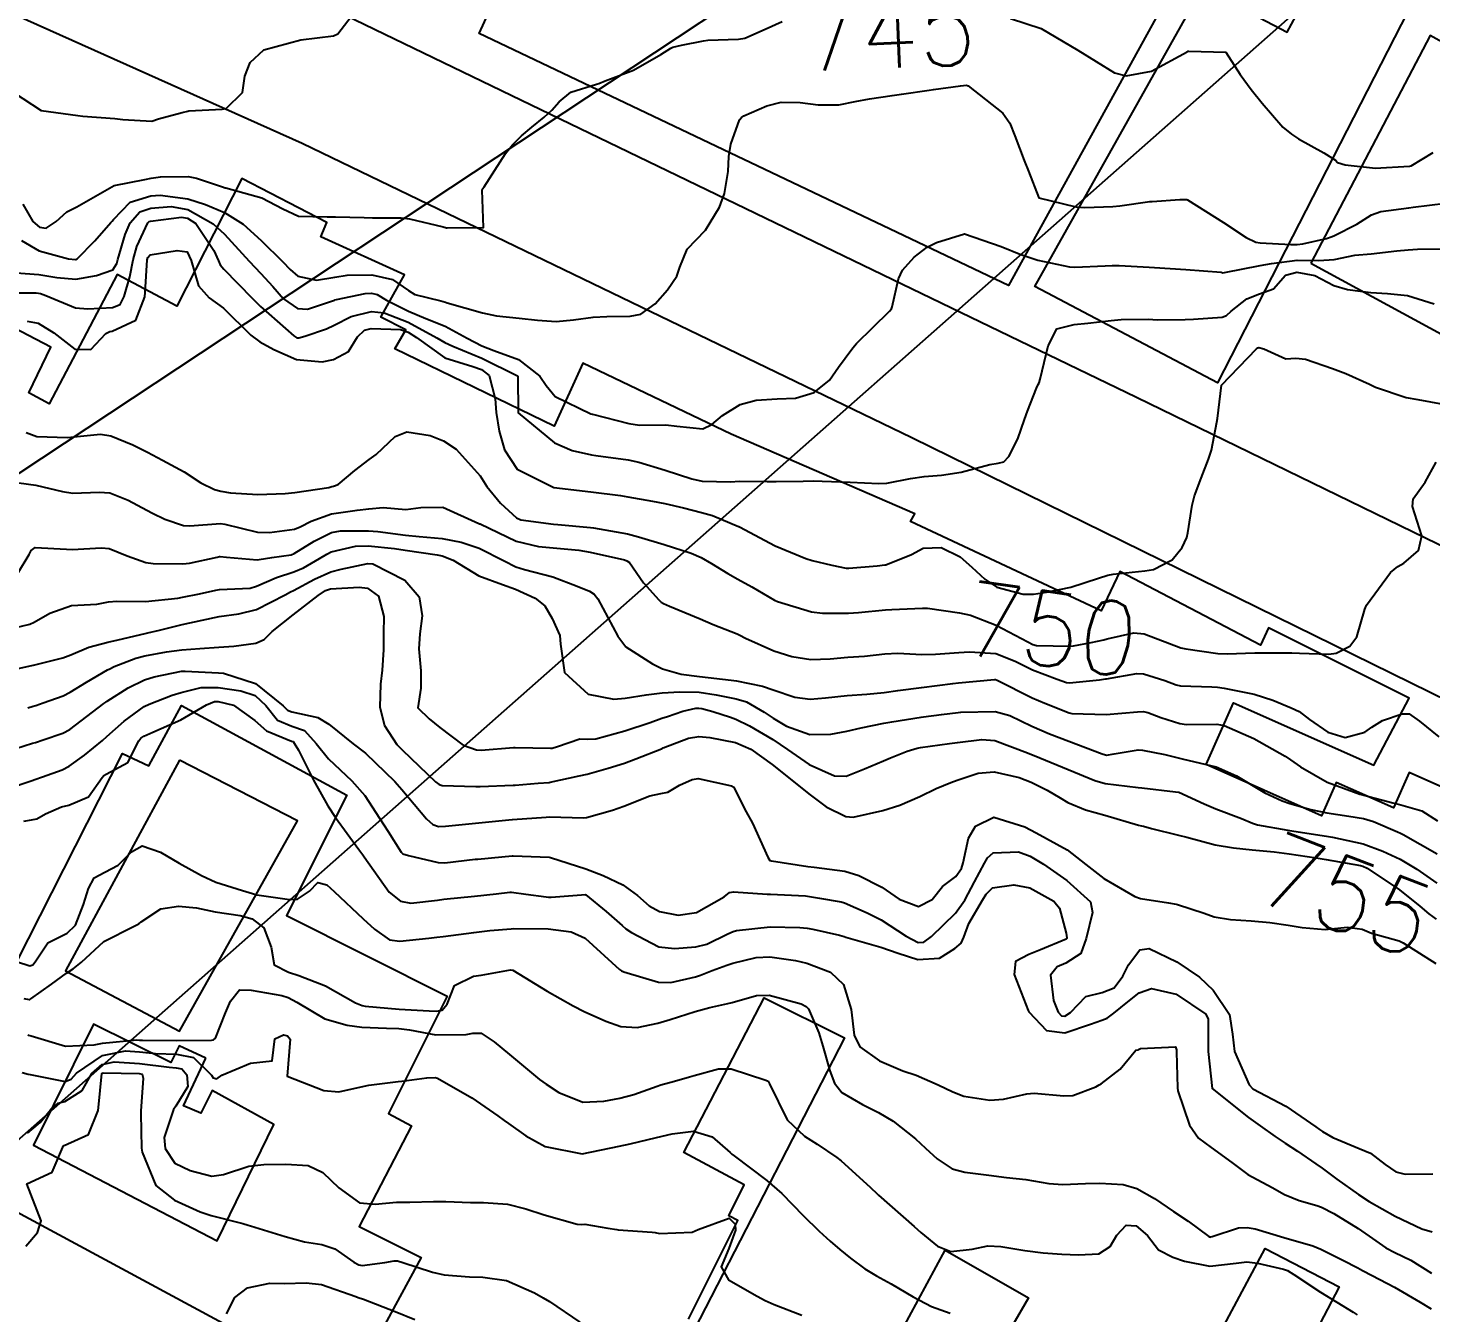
# Model space of a CAD drawing. Header units: metres. Extents: x 318500 to 325275, y 7408834 to 7428799.
# Drawn here: x 322921.5 to 322997.3, y 7421235.1 to 7421304.6 of the extents above; entities that cross this region are included whole.
import ezdxf
from ezdxf.enums import TextEntityAlignment as Align

# ---------------------------------------------------------------- set-up
doc = ezdxf.new("R2010")
doc.units = ezdxf.units.M
doc.header["$MEASUREMENT"] = 0
doc.linetypes.add('CONTINUO', pattern=[0])
for name, color, linetype in [('Cotas', 45, 'Continuous'), ('Curvas de Nivel 1m', 11, 'Continuous'), ('Curvas de Nivel 5m', 15, 'Continuous'), ('Edificações', 30, 'Continuous'), ('Linha Férrea', 20, 'Continuous'), ('TEXTO', 45, 'Continuous'), ('Vias Primárias', 230, 'Continuous')]:
    doc.layers.add(name, color=color, linetype=linetype)
doc.styles.add('Style-STANDARD', font='STANDARD.shx')

msp = doc.modelspace()

# ---------------------------------------------------------------- linework, layer by layer
at = {"layer": 'Curvas de Nivel 1m', "flags": 128}
for points, elevation in [([(322920.189, 7421301.411), (322922.17, 7421300.12), (322924.166, 7421299.85), (322924.435, 7421299.817), (322926.164, 7421299.686), (322926.597, 7421299.622), (322928.163, 7421299.546), (322928.528, 7421299.672), (322929.804, 7421300.015), (322930.101, 7421300.081), (322930.171, 7421300.093), (322931.972, 7421300.184), (322932.174, 7421300.225), (322933.062, 7421301.096), (322933.191, 7421301.97), (322933.472, 7421302.702), (322934.214, 7421303.389), (322936.22, 7421303.93), (322937.986, 7421304.142), (322938.225, 7421304.262), (322938.932, 7421305.201)], 744), ([(322921.123, 7421293.081), (322922.066, 7421292.536), (322923.648, 7421292.096), (322924.028, 7421292.058), (322924.06, 7421292.06), (322924.122, 7421292.089), (322925.08, 7421293.07), (322925.947, 7421294.062), (322926.022, 7421294.13), (322926.092, 7421294.221), (322926.989, 7421295.169), (322928.112, 7421295.51), (322928.611, 7421295.534), (322930.11, 7421295.341), (322931.07, 7421295.031), (322932.099, 7421294.597), (322933.1, 7421293.97), (322934.077, 7421293.091), (322935.252, 7421291.942), (322935.641, 7421291.522), (322936.052, 7421291.153), (322937.073, 7421290.938), (322938.052, 7421291.113), (322938.726, 7421291.22), (322940.054, 7421291.238), (322941.171, 7421290.983), (322942.045, 7421290.382), (322942.373, 7421290.175), (322943.784, 7421289.824), (322944.039, 7421289.752), (322944.131, 7421289.727), (322946.031, 7421289.178), (322946.803, 7421289.014), (322948.027, 7421288.897), (322949.005, 7421288.776), (322950.025, 7421288.71), (322950.953, 7421288.804), (322952.028, 7421288.945), (322952.754, 7421288.985), (322954.03, 7421289.001), (322954.601, 7421289.112), (322955.367, 7421289.67), (322956.048, 7421290.431), (322956.55, 7421291.16), (322956.706, 7421291.654), (322957.095, 7421292.629), (322958.09, 7421293.64), (322958.846, 7421294.892), (322959.13, 7421295.625), (322959.327, 7421296.817), (322959.353, 7421297.622), (322959.466, 7421298.304), (322959.933, 7421299.614), (322960.041, 7421299.743), (322960.173, 7421299.824), (322961.405, 7421300.368), (322962.185, 7421300.563), (322963.208, 7421300.547), (322964.183, 7421300.418), (322965.296, 7421300.43), (322966.186, 7421300.595), (322966.966, 7421300.74), (322968.191, 7421300.928), (322968.693, 7421301.003), (322970.196, 7421301.212), (322970.425, 7421301.248), (322971.879, 7421301.455), (322972.2, 7421301.478), (322972.304, 7421301.449), (322974.178, 7421299.975), (322974.555, 7421299.424), (322974.826, 7421298.754), (322975.32, 7421297.412), (322975.552, 7421296.827), (322976.12, 7421295.4), (322978.113, 7421294.906), (322978.611, 7421294.866), (322980.114, 7421294.933), (322980.496, 7421294.962), (322982.118, 7421295.189), (322982.235, 7421295.202), (322983.734, 7421295.296), (322984.12, 7421295.303), (322984.155, 7421295.29), (322986.102, 7421294.054), (322987.33, 7421293.251), (322987.845, 7421293.001), (322988.087, 7421292.959), (322989.74, 7421292.869), (322990.087, 7421292.873), (322990.392, 7421292.901), (322991.66, 7421293.194), (322991.974, 7421293.309), (322992.093, 7421293.36), (322993.304, 7421293.97), (322994.11, 7421294.472), (322994.605, 7421294.661), (322996.116, 7421294.861), (322996.354, 7421294.89), (322998.12, 7421295.11)], 746), ([(322920.834, 7421291.35), (322922.051, 7421291.246), (322923.03, 7421291.085), (322924.049, 7421291.002), (322925.169, 7421291.191), (322926.055, 7421291.512), (322926.265, 7421291.851), (322926.323, 7421292.057), (322926.717, 7421293.417), (322926.993, 7421294.051), (322927.508, 7421294.637), (322928.102, 7421294.831), (322929.202, 7421294.925), (322930.101, 7421294.773), (322931.481, 7421293.989), (322932.082, 7421293.437), (322933.424, 7421291.966), (322934.054, 7421291.314), (322934.697, 7421290.601), (322935.287, 7421289.941), (322936.032, 7421289.407), (322936.57, 7421289.384), (322938.04, 7421289.872), (322938.059, 7421289.88), (322938.142, 7421289.899), (322939.702, 7421290.224), (322940.044, 7421290.248), (322940.338, 7421290.171), (322940.855, 7421289.868), (322942.031, 7421289.278), (322942.981, 7421288.881), (322944.02, 7421288.462), (322945.211, 7421287.808), (322946.004, 7421287.393), (322946.644, 7421287.146), (322947.993, 7421286.655), (322949.141, 7421285.753), (322949.477, 7421285.25), (322949.969, 7421284.663), (322951.897, 7421283.721), (322951.96, 7421283.697), (322951.985, 7421283.694), (322953.953, 7421283.195), (322954.522, 7421283.11), (322955.952, 7421283.121), (322956.549, 7421283.056), (322957.949, 7421282.915), (322958.441, 7421283.144), (322959.011, 7421283.624), (322959.966, 7421284.229), (322960.837, 7421284.466), (322961.969, 7421284.522), (322962.968, 7421284.572), (322963.973, 7421284.882), (322964.798, 7421285.548), (322965.28, 7421286.251), (322966.005, 7421287.22), (322966.143, 7421287.393), (322966.26, 7421287.526), (322967.146, 7421288.391), (322968.037, 7421289.272), (322968.144, 7421289.394), (322968.19, 7421289.499), (322968.538, 7421291.013), (322968.749, 7421291.493), (322969.369, 7421292.189), (322970.079, 7421292.727), (322970.579, 7421292.976), (322972.09, 7421293.45), (322974.08, 7421292.757), (322975.149, 7421292.334), (322976.069, 7421292.025), (322977.769, 7421291.67), (322978.064, 7421291.65), (322979.699, 7421291.728), (322980.074, 7421291.74), (322980.459, 7421291.73), (322982.073, 7421291.639), (322982.378, 7421291.621), (322984.072, 7421291.516), (322985.97, 7421291.372), (322986.071, 7421291.348), (322986.155, 7421291.353), (322988.075, 7421291.73), (322988.7, 7421291.854), (322990.078, 7421292.031), (322991.263, 7421292.013), (322992.079, 7421292.066), (322993.204, 7421292.296), (322994.082, 7421292.374), (322995.472, 7421292.528), (322996.085, 7421292.584), (322996.597, 7421292.613), (322998.085, 7421292.638)], 747), ([(322920.041, 7421290.258), (322921.905, 7421290.257), (322922.041, 7421290.251), (322922.151, 7421290.228), (322922.434, 7421290.114), (322924.03, 7421289.449), (322924.71, 7421289.399), (322926.031, 7421289.473), (322926.452, 7421289.638), (322926.674, 7421290.054), (322926.978, 7421291.123), (322927.148, 7421292.049), (322927.348, 7421292.771), (322927.954, 7421294.041), (322928.018, 7421294.114), (322928.091, 7421294.139), (322929.766, 7421294.344), (322930.094, 7421294.292), (322930.532, 7421294.003), (322931.512, 7421292.544), (322931.758, 7421291.985), (322931.852, 7421291.777), (322932.056, 7421291.547), (322933.584, 7421289.965), (322934.033, 7421289.519), (322935.841, 7421287.933), (322936.008, 7421287.83), (322936.117, 7421287.82), (322936.429, 7421287.924), (322937.613, 7421288.309), (322938.019, 7421288.508), (322938.938, 7421288.979), (322940.031, 7421289.258), (322940.718, 7421289.182), (322942.022, 7421288.682), (322943.565, 7421287.827), (322944.006, 7421287.568), (322944.434, 7421287.385), (322945.994, 7421286.734), (322947.937, 7421285.771), (322947.953, 7421285.744), (322947.96, 7421283.77), (322949.936, 7421282.16), (322950.88, 7421281.731), (322951.927, 7421281.509), (322952.173, 7421281.469), (322953.923, 7421281.234), (322954.491, 7421281.112), (322955.915, 7421280.682), (322957.353, 7421280.201), (322957.907, 7421280.081), (322959.471, 7421280.053), (322959.907, 7421280.08), (322961.424, 7421280.07), (322961.907, 7421280.059), (322963.384, 7421280.089), (322963.908, 7421280.1), (322965.394, 7421280.051), (322965.908, 7421280.031), (322967.463, 7421279.95), (322967.907, 7421279.977), (322969.179, 7421280.225), (322969.919, 7421280.336), (322970.862, 7421280.408), (322971.921, 7421280.566), (322973.475, 7421280.976), (322973.926, 7421281.053), (322974.22, 7421281.125), (322974.5, 7421281.414), (322974.986, 7421282.368), (322975.336, 7421283.406), (322975.503, 7421283.866), (322975.985, 7421285.099), (322976.083, 7421285.304), (322976.126, 7421285.398), (322976.18, 7421285.586), (322976.626, 7421287.391), (322977.086, 7421288.322), (322978.028, 7421288.549), (322978.763, 7421288.625), (322980.031, 7421288.759), (322980.564, 7421288.81), (322982.033, 7421288.834), (322982.537, 7421288.808), (322984.033, 7421288.812), (322984.483, 7421288.835), (322986.035, 7421288.952), (322986.267, 7421289.037), (322986.519, 7421289.263), (322987.359, 7421289.942), (322988.054, 7421290.199), (322988.806, 7421290.482), (322989.448, 7421291.219), (322990.072, 7421291.386), (322991.047, 7421291.2), (322992.062, 7421290.664), (322992.804, 7421290.433), (322994.057, 7421290.275), (322994.971, 7421290.232), (322996.055, 7421290.124), (322997.497, 7421289.667)], 748), ([(322921.414, 7421288.731), (322922.017, 7421288.616), (322922.863, 7421288.107), (322923.997, 7421287.217), (322924.872, 7421287.202), (322925.683, 7421288.065), (322925.898, 7421288.176), (322926.012, 7421288.196), (322927.29, 7421288.779), (322927.781, 7421290.043), (322927.8, 7421290.285), (322927.908, 7421292.042), (322927.937, 7421292.166), (322928.064, 7421292.312), (322929.535, 7421292.551), (322930.067, 7421292.473), (322930.286, 7421292.007), (322930.692, 7421290.646), (322931.27, 7421289.992), (322932.032, 7421289.439), (322933.521, 7421287.965), (322934.005, 7421287.615), (322934.755, 7421287.192), (322935.991, 7421286.658), (322937.362, 7421286.537), (322937.991, 7421286.664), (322938.795, 7421287.095), (322939.275, 7421287.887), (322939.657, 7421288.241), (322940.017, 7421288.33), (322941.602, 7421288.271), (322942.014, 7421288.139), (322942.475, 7421287.843), (322943.994, 7421286.752), (322945.515, 7421286.277), (322945.985, 7421286.119), (322946.397, 7421285.794), (322946.718, 7421284.539), (322946.783, 7421283.788), (322946.941, 7421282.789), (322947.224, 7421281.781), (322947.914, 7421280.728), (322949.9, 7421279.74), (322951.898, 7421279.499), (322953.502, 7421279.302), (322953.896, 7421279.241), (322955.227, 7421279.004), (322955.892, 7421278.881), (322956.908, 7421278.631), (322957.887, 7421278.38), (322958.473, 7421278.218), (322959.88, 7421277.636), (322959.898, 7421277.628), (322959.933, 7421277.609), (322961.865, 7421276.583), (322963.513, 7421275.906), (322963.854, 7421275.799), (322964.919, 7421275.544), (322965.693, 7421275.377), (322965.848, 7421275.37), (322967.384, 7421275.507), (322967.799, 7421275.553), (322967.851, 7421275.56), (322969.224, 7421276.122), (322969.865, 7421276.459), (322970.828, 7421276.503), (322971.858, 7421275.989), (322972.494, 7421275.44), (322973.19, 7421274.777), (322973.839, 7421274.353), (322975.271, 7421273.97), (322975.836, 7421273.977), (322976.523, 7421274.075), (322977.84, 7421274.357), (322979.34, 7421274.842), (322979.847, 7421274.997), (322980.134, 7421275.05), (322981.849, 7421275.234), (322982.315, 7421275.313), (322983.329, 7421275.827), (322983.868, 7421276.492), (322984.118, 7421277.045), (322984.176, 7421277.286), (322984.4, 7421278.785), (322984.525, 7421279.281), (322984.886, 7421280.242), (322985.298, 7421281.269), (322985.448, 7421281.757), (322985.748, 7421283.272), (322985.776, 7421283.459), (322985.99, 7421285.27), (322987.89, 7421287.242), (322987.964, 7421287.288), (322988.011, 7421287.3), (322988.28, 7421287.236), (322989.475, 7421286.688), (322990.005, 7421286.731), (322990.528, 7421286.682), (322992, 7421286.173), (322992.715, 7421285.897), (322993.992, 7421285.317), (322994.094, 7421285.261), (322994.315, 7421285.155), (322995.982, 7421284.601), (322996.615, 7421284.49), (322997.977, 7421284.238)], 749), ([(322919.9, 7421280.14), (322921.897, 7421279.856), (322923.326, 7421279.531), (322923.893, 7421279.425), (322925.314, 7421279.488), (322925.894, 7421279.447), (322926.89, 7421279.05), (322927.885, 7421278.522), (322928.199, 7421278.351), (322928.865, 7421278.025), (322929.875, 7421277.688), (322930.212, 7421277.668), (322931.877, 7421277.786), (322932.102, 7421277.752), (322933.871, 7421277.331), (322934.517, 7421277.304), (322935.873, 7421277.493), (322936.187, 7421277.613), (322936.783, 7421277.916), (322937.884, 7421278.321), (322939.265, 7421278.508), (322939.887, 7421278.589), (322940.673, 7421278.653), (322941.887, 7421278.557), (322942.705, 7421278.654), (322943.888, 7421278.668), (322945.836, 7421277.8), (322945.88, 7421277.783), (322945.905, 7421277.775), (322947.866, 7421276.837), (322949.072, 7421276.542), (322949.861, 7421276.469), (322951.242, 7421276.344), (322951.858, 7421276.25), (322953.721, 7421275.823), (322953.851, 7421275.782), (322953.983, 7421275.688), (322954.741, 7421274.584), (322955.566, 7421273.664), (322955.696, 7421273.539), (322955.818, 7421273.46), (322956.156, 7421273.318), (322957.81, 7421272.632), (322958.512, 7421272.334), (322959.802, 7421271.833), (322959.955, 7421271.761), (322960.255, 7421271.603), (322961.79, 7421270.905), (322962.757, 7421270.598), (322963.783, 7421270.438), (322964.843, 7421270.485), (322965.786, 7421270.569), (322966.684, 7421270.619), (322967.789, 7421270.747), (322968.499, 7421270.784), (322969.789, 7421270.72), (322970.525, 7421270.733), (322971.791, 7421270.824), (322972.371, 7421270.862), (322973.79, 7421270.761), (322974.84, 7421270.354), (322975.777, 7421269.889), (322977.105, 7421269.38), (322977.604, 7421269.208), (322977.768, 7421269.182), (322979.397, 7421269.346), (322979.719, 7421269.393), (322979.771, 7421269.401), (322981.41, 7421269.689), (322981.775, 7421269.675), (322982.937, 7421269.302), (322983.541, 7421269.067), (322983.767, 7421269.017), (322985.464, 7421268.962), (322985.767, 7421268.943), (322986.134, 7421268.889), (322987.763, 7421268.57), (322988.772, 7421268.237), (322989.756, 7421267.836), (322990.184, 7421267.633), (322990.753, 7421267.195), (322991.74, 7421266.518), (322992.673, 7421266.233), (322993.74, 7421266.512), (322994.12, 7421266.779), (322994.7, 7421267.146), (322995.754, 7421267.51), (322996.138, 7421267.509), (322996.69, 7421267.116), (322997.737, 7421266.266)], 751), ([(322920.893, 7421275.071), (322921.531, 7421276.123), (322921.641, 7421276.335), (322921.856, 7421276.5), (322923.542, 7421276.407), (322923.854, 7421276.386), (322925.441, 7421276.482), (322925.856, 7421276.448), (322926.831, 7421276.05), (322927.845, 7421275.681), (322928.242, 7421275.636), (322929.844, 7421275.621), (322930.193, 7421275.656), (322931.694, 7421275.982), (322931.818, 7421276.013), (322931.85, 7421276.012), (322932.194, 7421275.977), (322933.848, 7421275.83), (322933.967, 7421275.84), (322934.658, 7421275.948), (322935.69, 7421276.095), (322935.854, 7421276.164), (322936.934, 7421276.843), (322937.871, 7421277.3), (322938.37, 7421277.398), (322939.873, 7421277.401), (322940.387, 7421277.357), (322941.87, 7421277.165), (322942.611, 7421277.096), (322943.867, 7421276.984), (322944.888, 7421276.786), (322945.86, 7421276.461), (322947.214, 7421275.78), (322947.845, 7421275.448), (322948.305, 7421275.301), (322949.838, 7421274.918), (322951.158, 7421274.399), (322951.826, 7421274.133), (322952.082, 7421273.974), (322952.274, 7421273.713), (322952.81, 7421272.705), (322953.352, 7421271.697), (322953.791, 7421271.121), (322955.237, 7421270.209), (322955.774, 7421269.945), (322956.779, 7421269.65), (322957.768, 7421269.518), (322959.476, 7421269.325), (322959.767, 7421269.286), (322961.173, 7421268.998), (322961.762, 7421268.795), (322962.926, 7421268.401), (322963.757, 7421268.3), (322964.58, 7421268.37), (322965.76, 7421268.502), (322966.818, 7421268.572), (322967.762, 7421268.661), (322968.496, 7421268.76), (322969.764, 7421268.929), (322971.464, 7421269.151), (322971.767, 7421269.186), (322973.714, 7421269.366), (322973.769, 7421269.365), (322973.866, 7421269.322), (322975.76, 7421268.378), (322976.444, 7421268.076), (322977.752, 7421267.56), (322977.906, 7421267.522), (322979.751, 7421267.461), (322981.455, 7421267.621), (322981.753, 7421267.634), (322982.009, 7421267.573), (322982.716, 7421267.306), (322983.745, 7421266.98), (322984.099, 7421266.931), (322985.745, 7421266.943), (322986.131, 7421266.869), (322987.734, 7421266.181), (322989.43, 7421265.214), (322989.717, 7421265.018), (322990.268, 7421264.645), (322991.7, 7421263.815), (322993.472, 7421263.162), (322993.689, 7421263.108), (322995.249, 7421262.7), (322995.685, 7421262.596), (322996.823, 7421262.255), (322997.676, 7421261.72)], 752), ([(322920.662, 7421272.131), (322921.571, 7421272.353), (322921.803, 7421272.452), (322922.643, 7421272.942), (322923.813, 7421273.362), (322925.183, 7421273.439), (322925.815, 7421273.554), (322926.277, 7421273.594), (322927.815, 7421273.57), (322929.563, 7421273.759), (322929.818, 7421273.811), (322930.732, 7421273.996), (322931.62, 7421274.186), (322931.824, 7421274.218), (322933.483, 7421274.305), (322933.827, 7421274.402), (322934.9, 7421274.878), (322935.839, 7421275.182), (322936.364, 7421275.4), (322937.232, 7421275.909), (322937.614, 7421276.143), (322937.855, 7421276.254), (322939.181, 7421276.566), (322939.861, 7421276.589), (322941.279, 7421276.439), (322941.858, 7421276.358), (322943.581, 7421276.098), (322943.853, 7421276.045), (322944.452, 7421275.814), (322945.837, 7421274.965), (322947.113, 7421274.499), (322947.827, 7421274.242), (322948.882, 7421273.754), (322949.405, 7421273.335), (322949.809, 7421272.652), (322950.214, 7421271.736), (322950.264, 7421271.264), (322950.468, 7421269.733), (322951.753, 7421268.572), (322953.143, 7421268.305), (322953.75, 7421268.352), (322954.89, 7421268.536), (322955.755, 7421268.641), (322956.709, 7421268.697), (322957.755, 7421268.668), (322958.667, 7421268.54), (322959.757, 7421268.325), (322960.303, 7421268.149), (322961.271, 7421267.587), (322961.745, 7421267.274), (322962.478, 7421266.834), (322963.732, 7421266.384), (322964.878, 7421266.398), (322965.736, 7421266.572), (322966.505, 7421266.752), (322967.743, 7421267.004), (322968.163, 7421267.077), (322969.748, 7421267.319), (322969.889, 7421267.337), (322970.854, 7421267.463), (322971.751, 7421267.575), (322971.898, 7421267.595), (322973.752, 7421267.637), (322974.547, 7421267.412), (322975.742, 7421266.846), (322976.69, 7421266.431), (322977.73, 7421266.021), (322979.547, 7421265.343), (322979.719, 7421265.284), (322979.781, 7421265.278), (322980.189, 7421265.335), (322981.493, 7421265.553), (322981.723, 7421265.55), (322982.925, 7421265.302), (322983.717, 7421265.112), (322983.94, 7421265.064), (322985.711, 7421264.648), (322986.796, 7421264.157), (322987.696, 7421263.608), (322988.333, 7421263.23), (322989.267, 7421262.798), (322989.684, 7421262.655), (322990.82, 7421262.332), (322991.68, 7421262.154), (322992.869, 7421261.977), (322993.677, 7421261.84), (322994.211, 7421261.687), (322995.508, 7421261.132), (322995.669, 7421261.053), (322995.82, 7421260.975), (322997.653, 7421259.935)], 753), ([(322920.127, 7421269.772), (322921.671, 7421270.121), (322921.753, 7421270.138), (322921.77, 7421270.144), (322923.341, 7421270.532), (322923.779, 7421270.703), (322924.752, 7421271.109), (322925.79, 7421271.382), (322926.337, 7421271.509), (322927.797, 7421271.854), (322927.948, 7421271.888), (322928.58, 7421272.028), (322929.803, 7421272.325), (322930.225, 7421272.425), (322931.808, 7421272.763), (322932.863, 7421272.916), (322933.812, 7421273.15), (322935.378, 7421273.937), (322935.663, 7421274.091), (322935.824, 7421274.169), (322936.961, 7421274.785), (322937.839, 7421275.172), (322938.405, 7421275.331), (322939.846, 7421275.627), (322940.106, 7421275.616), (322941.833, 7421274.734), (322942.611, 7421273.838), (322942.769, 7421272.795), (322942.65, 7421271.837), (322942.6, 7421271.026), (322942.704, 7421269.836), (322942.707, 7421268.885), (322942.542, 7421267.838), (322943.148, 7421267.243), (322943.729, 7421266.769), (322945.002, 7421265.807), (322945.716, 7421265.559), (322945.97, 7421265.542), (322947.719, 7421265.686), (322947.797, 7421265.691), (322949.719, 7421265.641), (322949.808, 7421265.65), (322950.097, 7421265.736), (322951.298, 7421266.151), (322951.724, 7421266.128), (322952.158, 7421266.147), (322953.729, 7421266.586), (322955.109, 7421267.044), (322955.736, 7421267.263), (322956.032, 7421267.362), (322956.878, 7421267.649), (322957.569, 7421267.815), (322957.743, 7421267.819), (322957.898, 7421267.794), (322958.499, 7421267.629), (322959.449, 7421267.318), (322959.744, 7421267.213), (322960.481, 7421266.857), (322961.728, 7421266.119), (322962.53, 7421265.572), (322963.708, 7421264.774), (322965.078, 7421264.161), (322965.699, 7421264.135), (322966.695, 7421264.525), (322967.712, 7421264.958), (322968.089, 7421265.121), (322968.994, 7421265.487), (322969.547, 7421265.657), (322969.723, 7421265.693), (322971.288, 7421265.895), (322971.728, 7421265.956), (322973.038, 7421266.123), (322973.73, 7421266.068), (322975.509, 7421265.402), (322975.719, 7421265.311), (322975.867, 7421265.249), (322977.707, 7421264.493), (322979.137, 7421263.909), (322979.696, 7421263.748), (322981.492, 7421263.523), (322981.693, 7421263.504), (322983.502, 7421263.293), (322983.671, 7421263.272), (322983.69, 7421263.264), (322985.051, 7421262.637), (322985.681, 7421262.364), (322987.065, 7421261.857), (322987.674, 7421261.601), (322987.947, 7421261.51), (322989.586, 7421261.211), (322989.67, 7421261.199), (322991.666, 7421260.898), (322991.997, 7421260.844), (322993.66, 7421260.474), (322994.708, 7421260.091), (322995.648, 7421259.642), (322996.556, 7421259.116), (322997.629, 7421258.354)], 754), ([(322920.355, 7421265.486), (322921.717, 7421265.913), (322921.866, 7421265.96), (322922.291, 7421266.104), (322923.354, 7421266.463), (322923.726, 7421266.661), (322925.566, 7421268.063), (322925.668, 7421268.135), (322925.742, 7421268.188), (322926.891, 7421268.911), (322927.76, 7421269.344), (322928.287, 7421269.507), (322929.767, 7421269.806), (322929.955, 7421269.819), (322931.766, 7421269.728), (322932.038, 7421269.705), (322933.758, 7421269.146), (322935.271, 7421267.937), (322935.505, 7421267.701), (322935.737, 7421267.612), (322937.131, 7421267.306), (322937.731, 7421266.951), (322939.043, 7421265.887), (322939.713, 7421265.381), (322941.304, 7421263.856), (322941.684, 7421263.423), (322943.007, 7421261.83), (322943.352, 7421261.52), (322943.656, 7421261.42), (322944.046, 7421261.426), (322945.658, 7421261.597), (322947.47, 7421261.773), (322947.643, 7421261.788), (322947.66, 7421261.79), (322949.478, 7421261.928), (322949.663, 7421261.934), (322951.504, 7421261.88), (322951.663, 7421261.898), (322953.066, 7421262.303), (322953.672, 7421262.521), (322955.082, 7421263.07), (322955.685, 7421263.193), (322956.067, 7421263.276), (322956.69, 7421263.65), (322957.376, 7421263.962), (322957.696, 7421264.007), (322959.498, 7421263.613), (322959.624, 7421263.546), (322959.688, 7421263.42), (322960.291, 7421262.216), (322960.642, 7421261.595), (322961.461, 7421259.764), (322961.578, 7421259.581), (322961.64, 7421259.562), (322961.661, 7421259.559), (322963.635, 7421259.255), (322963.97, 7421259.22), (322965.632, 7421258.998), (322966.379, 7421258.768), (322967.62, 7421258.141), (322968.558, 7421257.491), (322969.606, 7421257.09), (322970.356, 7421257.469), (322970.906, 7421258.175), (322971.629, 7421258.714), (322971.932, 7421259.149), (322972.029, 7421259.444), (322972.321, 7421260.779), (322972.694, 7421261.435), (322973.675, 7421261.926), (322975.36, 7421261.403), (322975.667, 7421261.233), (322975.981, 7421261.08), (322977.652, 7421260.161), (322978.656, 7421259.355), (322979.629, 7421258.599), (322981.3, 7421257.638), (322981.613, 7421257.519), (322983.123, 7421257.297), (322983.537, 7421257.219), (322983.609, 7421257.199), (322985.06, 7421256.724), (322985.603, 7421256.536), (322986.471, 7421256.382), (322987.601, 7421256.32), (322988.607, 7421256.231), (322989.599, 7421256.086), (322990.358, 7421255.959), (322991.597, 7421255.848), (322992.789, 7421255.977), (322993.597, 7421255.875), (322994.101, 7421255.658), (322995.591, 7421255.239), (322995.67, 7421255.208), (322995.806, 7421255.127), (322997.574, 7421254.012)], 756), ([(322920.354, 7421263.455), (322921.687, 7421263.91), (322921.836, 7421263.961), (322922.243, 7421264.104), (322923.317, 7421264.473), (322923.699, 7421264.671), (322924.515, 7421265.27), (322925.487, 7421266.063), (322925.722, 7421266.275), (322926.665, 7421267.116), (322927.739, 7421267.894), (322928.019, 7421268.036), (322929.256, 7421268.509), (322929.75, 7421268.667), (322930.824, 7421268.924), (322931.754, 7421268.927), (322932.967, 7421268.752), (322933.748, 7421268.488), (322934.32, 7421267.951), (322934.959, 7421267.168), (322935.729, 7421266.841), (322936.414, 7421266.607), (322937.05, 7421265.91), (322937.708, 7421265.067), (322938.97, 7421263.887), (322939.678, 7421263.088), (322940.473, 7421261.868), (322940.932, 7421261.14), (322941.642, 7421260.033), (322941.738, 7421259.946), (322942.03, 7421259.844), (322943.635, 7421259.465), (322944.001, 7421259.45), (322945.638, 7421259.642), (322945.781, 7421259.655), (322947.085, 7421259.778), (322947.641, 7421259.827), (322947.703, 7421259.831), (322949.64, 7421259.752), (322949.708, 7421259.739), (322951.631, 7421259.129), (322952.561, 7421258.771), (322953.619, 7421258.266), (322954.412, 7421257.678), (322955.058, 7421257.122), (322955.602, 7421256.829), (322956.622, 7421256.628), (322957.601, 7421256.76), (322959.109, 7421257.618), (322959.387, 7421257.84), (322959.614, 7421257.883), (322961.43, 7421257.766), (322961.613, 7421257.757), (322963.504, 7421257.669), (322963.611, 7421257.654), (322964.265, 7421257.55), (322965.424, 7421257.348), (322965.608, 7421257.287), (322966.833, 7421256.742), (322967.599, 7421256.364), (322968.938, 7421255.487), (322969.585, 7421255.151), (322969.902, 7421255.159), (322970.306, 7421255.469), (322971.603, 7421256.728), (322972.11, 7421257.443), (322972.635, 7421258.425), (322973.183, 7421259.427), (322973.342, 7421259.727), (322973.649, 7421259.999), (322975.018, 7421260.038), (322975.646, 7421259.813), (322976.366, 7421259.389), (322977.627, 7421258.503), (322978.912, 7421257.35), (322979.019, 7421256.764), (322978.683, 7421255.354), (322978.381, 7421254.555), (322977.57, 7421254.027), (322977.11, 7421253.834), (322976.743, 7421253.382), (322976.901, 7421252.019), (322977.167, 7421251.375), (322977.338, 7421251.182), (322977.528, 7421251.164), (322977.837, 7421251.365), (322978.66, 7421252.236), (322979.546, 7421252.435), (322980.183, 7421252.702), (322980.666, 7421253.329), (322980.962, 7421253.933), (322981.581, 7421254.75), (322982.077, 7421254.818), (322983.572, 7421254.108), (322984.798, 7421253.271), (322985.55, 7421252.579), (322986.428, 7421251.251), (322986.578, 7421250.19), (322986.686, 7421249.248), (322987.483, 7421247.447), (322987.686, 7421247.237), (322989.466, 7421246.299), (322991.093, 7421245.185), (322991.299, 7421245.032), (322991.447, 7421244.928), (322992.008, 7421244.611), (322993.439, 7421244.016), (322994.049, 7421243.764), (322994.832, 7421243.139), (322995.424, 7421242.75), (322995.928, 7421242.617), (322997.423, 7421242.647)], 757), ([(322921.239, 7421261.7), (322921.657, 7421261.768), (322921.939, 7421261.825), (322922.413, 7421262.102), (322923.284, 7421262.475), (322923.667, 7421262.576), (322924.735, 7421263.013), (322925.477, 7421264.063), (322925.573, 7421264.18), (322925.693, 7421264.244), (322926.872, 7421264.878), (322927.462, 7421266.043), (322927.567, 7421266.196), (322927.723, 7421266.298), (322928.209, 7421266.517), (322929.732, 7421267.181), (322931.114, 7421267.989), (322931.558, 7421268.167), (322931.743, 7421268.173), (322932.585, 7421267.972), (322933.732, 7421267.144), (322934.357, 7421266.581), (322935.721, 7421266.03), (322935.794, 7421266.002), (322935.864, 7421265.928), (322936.09, 7421265.548), (322936.896, 7421263.912), (322937.67, 7421262.539), (322938.1, 7421261.896), (322939.353, 7421260.173), (322939.567, 7421259.881), (322939.638, 7421259.776), (322940.997, 7421257.859), (322941.603, 7421257.377), (322942.162, 7421257.281), (322943.604, 7421257.443), (322943.941, 7421257.48), (322945.608, 7421257.659), (322946.778, 7421257.782), (322947.523, 7421257.86), (322947.611, 7421257.859), (322948.379, 7421257.758), (322949.48, 7421257.614), (322949.609, 7421257.6), (322949.748, 7421257.599), (322951.388, 7421257.722), (322951.595, 7421257.735), (322951.63, 7421257.72), (322952.725, 7421256.826), (322953.594, 7421256.063), (322953.795, 7421255.89), (322954.086, 7421255.683), (322955.579, 7421254.917), (322956.411, 7421254.818), (322957.579, 7421254.908), (322958.161, 7421255.052), (322959.309, 7421255.614), (322959.591, 7421255.742), (322959.777, 7421255.792), (322961.594, 7421255.992), (322963.204, 7421255.953), (322963.594, 7421255.914), (322963.903, 7421255.865), (322965.331, 7421255.534), (322965.589, 7421255.466), (322965.678, 7421255.44), (322967.581, 7421254.889), (322968.503, 7421254.564), (322969.571, 7421254.23), (322970.741, 7421254.294), (322971.581, 7421254.822), (322971.915, 7421255.115), (322972.057, 7421255.443), (322972.336, 7421256.177), (322973.069, 7421257.428), (322973.274, 7421257.766), (322973.62, 7421258.101), (322974.76, 7421258.272), (322975.621, 7421258.109), (322976.932, 7421257.38), (322977.232, 7421257.001), (322977.593, 7421255.644), (322977.627, 7421255.406), (322977.623, 7421255.37), (322977.614, 7421255.346), (322977.589, 7421255.33), (322976.214, 7421254.757), (322975.577, 7421254.501), (322974.854, 7421254.124), (322974.78, 7421253.408), (322975.531, 7421251.467), (322975.568, 7421251.399), (322976.528, 7421250.393), (322977.519, 7421250.268), (322978.914, 7421250.74), (322979.526, 7421250.94), (322979.812, 7421251.052), (322980.168, 7421251.334), (322980.923, 7421251.942), (322981.547, 7421252.425), (322982.204, 7421252.656), (322983.546, 7421252.357), (322985.14, 7421251.266), (322985.263, 7421251), (322985.275, 7421249.264), (322985.48, 7421247.26), (322987.457, 7421245.69), (322988.079, 7421245.231), (322988.891, 7421244.665), (322989.441, 7421244.309), (322990.102, 7421243.865), (322991.084, 7421243.185), (322991.427, 7421242.948), (322992.232, 7421242.357), (322993.405, 7421241.522), (322993.979, 7421241.151), (322995.388, 7421240.353), (322996.816, 7421239.671), (322997.376, 7421239.507)], 758), ([(322920.838, 7421254.121), (322921.557, 7421253.883), (322921.731, 7421253.935), (322921.857, 7421254.107), (322922.546, 7421255.124), (322923.576, 7421255.645), (322924.03, 7421256.083), (322924.465, 7421257.209), (322924.742, 7421258.073), (322925.045, 7421258.642), (322925.623, 7421258.945), (322926.347, 7421259.332), (322927.056, 7421260.039), (322927.643, 7421260.375), (322928.623, 7421260.02), (322929.631, 7421259.427), (322930.853, 7421258.76), (322931.616, 7421258.406), (322933.062, 7421257.965), (322933.608, 7421257.799), (322933.836, 7421257.727), (322935.603, 7421257.466), (322936.03, 7421257.497), (322936.678, 7421257.914), (322937.128, 7421258.396), (322937.616, 7421258.267), (322938.017, 7421257.896), (322939.588, 7421256.434), (322940.206, 7421255.871), (322941.007, 7421255.291), (322941.574, 7421255.218), (322943.133, 7421255.384), (322943.576, 7421255.434), (322943.921, 7421255.472), (322945.579, 7421255.686), (322946.441, 7421255.787), (322947.591, 7421255.894), (322947.726, 7421255.903), (322949.592, 7421255.891), (322950.826, 7421255.728), (322951.585, 7421255.376), (322953.437, 7421253.692), (322953.559, 7421253.61), (322953.68, 7421253.566), (322955.55, 7421252.995), (322956.216, 7421252.988), (322957.555, 7421253.292), (322957.819, 7421253.373), (322958.464, 7421253.626), (322959.254, 7421253.925), (322959.566, 7421254.027), (322960.834, 7421254.328), (322961.572, 7421254.374), (322962.962, 7421254.173), (322963.567, 7421254.03), (322964.86, 7421253.541), (322965.55, 7421252.875), (322965.97, 7421251.523), (322966.131, 7421250.135), (322966.433, 7421249.516), (322967.499, 7421248.752), (322968.76, 7421248.218), (322969.488, 7421247.98), (322970.674, 7421247.462), (322971.474, 7421247.073), (322972.065, 7421246.847), (322973.468, 7421246.617), (322974.205, 7421246.676), (322975.474, 7421246.969), (322975.866, 7421247.002), (322977.472, 7421246.866), (322977.952, 7421246.883), (322979.196, 7421247.344), (322979.376, 7421247.447), (322979.483, 7421247.511), (322980.515, 7421248.309), (322981.368, 7421249.321), (322981.478, 7421249.352), (322981.51, 7421249.37), (322981.618, 7421249.426), (322983.512, 7421249.504), (322983.558, 7421249.337), (322983.562, 7421249.289), (322983.563, 7421249.235), (322983.616, 7421247.288), (322983.633, 7421247.132), (322984.257, 7421245.278), (322984.74, 7421244.567), (322985.438, 7421244.065), (322986.542, 7421243.249), (322987.42, 7421242.605), (322988.724, 7421241.907), (322989.405, 7421241.532), (322990.185, 7421241.198), (322991.142, 7421240.929), (322991.395, 7421240.844), (322992.067, 7421240.496), (322993.378, 7421239.696), (322994.16, 7421239.148), (322994.869, 7421238.642), (322995.363, 7421238.392), (322996.224, 7421237.982), (322997.352, 7421237.267)], 759), ([(322921.457, 7421250.155), (322921.501, 7421250.145), (322921.636, 7421250.109), (322923.495, 7421249.55), (322925.042, 7421249.613), (322925.496, 7421249.71), (322927.348, 7421249.882), (322927.498, 7421249.873), (322927.666, 7421249.861), (322929.498, 7421249.852), (322931.391, 7421249.874), (322931.499, 7421249.881), (322931.605, 7421249.978), (322932.148, 7421251.343), (322932.418, 7421251.967), (322932.904, 7421252.595), (322933.539, 7421252.566), (322935.195, 7421252.273), (322935.534, 7421252.18), (322936.003, 7421251.923), (322937.517, 7421251.019), (322938.724, 7421250.67), (322939.51, 7421250.569), (322940.856, 7421250.514), (322941.51, 7421250.498), (322942.087, 7421250.42), (322943.513, 7421250.158), (322945.15, 7421250.167), (322945.515, 7421250.251), (322945.96, 7421250.239), (322946.666, 7421249.783), (322947.5, 7421249.09), (322949.123, 7421247.745), (322949.476, 7421247.486), (322950.16, 7421247.043), (322951.462, 7421246.523), (322952.603, 7421246.563), (322953.466, 7421246.725), (322954.218, 7421246.929), (322955.476, 7421247.385), (322955.688, 7421247.447), (322956.424, 7421247.651), (322957.234, 7421247.892), (322957.485, 7421247.964), (322958.79, 7421248.321), (322959.491, 7421248.321), (322961.361, 7421247.703), (322961.481, 7421247.649), (322961.523, 7421247.58), (322961.55, 7421247.509), (322962.518, 7421245.569), (322963.441, 7421244.67), (322964.129, 7421244.241), (322965.189, 7421243.534), (322965.427, 7421243.337), (322966.998, 7421241.914), (322967.401, 7421241.547), (322967.456, 7421241.499), (322969.375, 7421239.803), (322969.742, 7421239.474), (322970.633, 7421238.731), (322971.36, 7421238.448), (322972.509, 7421238.58), (322973.363, 7421238.748), (322974.06, 7421238.716), (322975.361, 7421238.499), (322976.342, 7421238.368), (322977.359, 7421238.296), (322978.262, 7421238.259), (322979.36, 7421238.325), (322979.977, 7421238.721), (322980.34, 7421239.33), (322980.843, 7421239.86), (322981.378, 7421239.841), (322981.997, 7421239.311), (322982.591, 7421238.53), (322983.358, 7421238.132), (322983.995, 7421237.919), (322985.354, 7421237.661), (322986.788, 7421237.814), (322987.356, 7421237.88), (322987.934, 7421237.809), (322989.353, 7421237.482), (322989.556, 7421237.411), (322989.9, 7421237.202), (322991.336, 7421236.239), (322993.119, 7421235.162), (322993.318, 7421235.023)], 761), ([(322921.146, 7421248.115), (322921.479, 7421248.028), (322921.584, 7421248.003), (322923.473, 7421247.63), (322923.799, 7421247.761), (322924.084, 7421248.081), (322925.49, 7421249.033), (322926.741, 7421249.29), (322927.492, 7421249.245), (322928.357, 7421249.155), (322929.491, 7421249.112), (322930.416, 7421248.923), (322931.38, 7421247.981), (322931.478, 7421247.834), (322931.681, 7421247.773), (322931.95, 7421247.973), (322933.487, 7421248.633), (322934.668, 7421248.759), (322934.804, 7421249.937), (322935.287, 7421250.148), (322935.503, 7421250.108), (322935.641, 7421249.928), (322935.48, 7421247.93), (322937.469, 7421247.147), (322938.273, 7421247.083), (322939.472, 7421247.354), (322939.897, 7421247.443), (322941.477, 7421247.631), (322941.672, 7421247.652), (322943.033, 7421247.827), (322943.48, 7421247.844), (322943.606, 7421247.819), (322945.464, 7421246.756), (322946.859, 7421245.779), (322947.204, 7421245.529), (322947.446, 7421245.367), (322948.378, 7421244.694), (322949.434, 7421244.118), (322951.43, 7421243.72), (322953.434, 7421244.134), (322954.027, 7421244.272), (322955.439, 7421244.598), (322956.288, 7421244.805), (322957.443, 7421244.951), (322958.457, 7421244.641), (322959.432, 7421243.793), (322959.525, 7421243.702), (322959.64, 7421243.607), (322961.41, 7421242.28), (322962.227, 7421241.572), (322963.383, 7421240.399), (322964.233, 7421239.547), (322964.827, 7421239.001), (322965.36, 7421238.552), (322965.928, 7421238.093), (322966.718, 7421237.509), (322967.344, 7421237.129), (322968.125, 7421236.705), (322969.328, 7421235.994), (322970.317, 7421235.465), (322971.315, 7421235.116)], 762), ([(322921.431, 7421244.834), (322922.131, 7421245.412), (322922.677, 7421246.098), (322923.095, 7421246.454), (322923.457, 7421246.56), (322924.392, 7421247.15), (322924.921, 7421248.068), (322925.485, 7421248.561), (322926.13, 7421248.694), (322927.486, 7421248.614), (322929.095, 7421248.403), (322929.484, 7421248.373), (322929.788, 7421248.311), (322930.062, 7421248.001), (322930.108, 7421247.363), (322929.454, 7421246.293), (322929.336, 7421246.127), (322929.29, 7421246.012), (322928.833, 7421244.611), (322928.88, 7421244.015), (322929.412, 7421243.221), (322930.227, 7421242.817), (322931.405, 7421242.525), (322932.038, 7421242.602), (322933.411, 7421243.061), (322934.208, 7421243.147), (322935.412, 7421243.163), (322936.608, 7421243.102), (322937.412, 7421242.719), (322938.271, 7421241.887), (322939.388, 7421241.07), (322940.241, 7421241.007), (322941.389, 7421241.105), (322942.116, 7421241.113), (322943.39, 7421241.148), (322944.057, 7421241.143), (322945.39, 7421241.095), (322946.086, 7421241.086), (322947.389, 7421241.004), (322948.385, 7421240.755), (322949.38, 7421240.425), (322951.165, 7421239.93), (322951.373, 7421239.912), (322951.572, 7421239.916), (322952.814, 7421239.698), (322953.308, 7421239.63), (322953.369, 7421239.624), (322955.204, 7421239.498), (322955.368, 7421239.467), (322955.609, 7421239.416), (322957.369, 7421239.494), (322957.692, 7421239.635), (322959.379, 7421240.239), (322959.7, 7421239.931), (322959.719, 7421239.605), (322959.36, 7421238.614), (322958.941, 7421237.616), (322959.34, 7421236.916), (322960.881, 7421236.032), (322961.323, 7421235.801), (322961.802, 7421235.575), (322963.312, 7421235.013)], 763), ([(322921.349, 7421238.728), (322921.987, 7421239.477), (322922.183, 7421240.102), (322921.4, 7421242.11), (322922.77, 7421242.733), (322923.343, 7421244.091), (322923.37, 7421244.142), (322923.421, 7421244.174), (322924.74, 7421244.761), (322925.264, 7421246.063), (322925.286, 7421246.229), (322925.452, 7421248.06), (322925.48, 7421248.092), (322925.522, 7421248.101), (322927.48, 7421248.062), (322927.648, 7421248.028), (322927.692, 7421247.812), (322927.571, 7421246.029), (322927.567, 7421245.91), (322927.611, 7421244.028), (322927.635, 7421243.811), (322928.369, 7421242.02), (322929.388, 7421241.226), (322930.77, 7421240.598), (322931.376, 7421240.393), (322933.076, 7421239.954), (322933.369, 7421239.867), (322933.488, 7421239.829), (322935.363, 7421239.252), (322936.413, 7421238.966), (322937.359, 7421238.816), (322938.048, 7421238.581), (322939.074, 7421237.874), (322939.348, 7421237.72), (322939.533, 7421237.682), (322940.764, 7421237.856), (322941.265, 7421237.937), (322941.351, 7421237.948), (322941.441, 7421237.939), (322941.726, 7421237.844), (322943.343, 7421237.322), (322943.974, 7421237.177), (322945.339, 7421237.08), (322946.057, 7421237.065), (322947.336, 7421236.869), (322948.859, 7421236.215), (322949.323, 7421235.949), (322949.666, 7421235.735), (322951.304, 7421234.633)], 764)]:
    msp.add_lwpolyline(points, dxfattribs=dict(at, elevation=elevation))
at = {"layer": 'Curvas de Nivel 5m', "flags": 128}
for points, elevation in [([(322921.181, 7421295.052), (322921.724, 7421294.124), (322922.085, 7421293.811), (322922.444, 7421293.756), (322922.99, 7421294.107), (322923.563, 7421294.633), (322924.102, 7421294.911), (322924.855, 7421295.332), (322926.12, 7421296.06), (322927.778, 7421296.389), (322928.124, 7421296.456), (322928.622, 7421296.53), (322930.125, 7421296.545), (322930.579, 7421296.457), (322931.99, 7421295.982), (322932.119, 7421295.939), (322932.17, 7421295.929), (322934.112, 7421295.397), (322935.244, 7421294.802), (322936.097, 7421294.411), (322937.64, 7421294.364), (322938.097, 7421294.374), (322939.65, 7421294.331), (322940.097, 7421294.318), (322941.634, 7421294.32), (322942.096, 7421294.267), (322943.921, 7421293.823), (322944.089, 7421293.781), (322944.132, 7421293.777), (322946.09, 7421293.8), (322946.027, 7421295.801), (322946.046, 7421295.875), (322946.122, 7421295.991), (322947.291, 7421297.783), (322947.666, 7421298.259), (322948.155, 7421298.742), (322948.712, 7421299.211), (322949.372, 7421299.752), (322949.796, 7421300.126), (322950.183, 7421300.591), (322950.813, 7421301.111), (322952.197, 7421301.532), (322952.337, 7421301.579), (322952.679, 7421301.713), (322954.206, 7421302.301), (322955.682, 7421303.136), (322956.218, 7421303.491), (322956.337, 7421303.541), (322956.792, 7421303.654), (322957.981, 7421303.885), (322958.224, 7421303.91), (322959.877, 7421303.963), (322960.226, 7421304.029), (322961.321, 7421304.507), (322962.24, 7421304.924)], 745), ([(322974.585, 7421305.084), (322976.237, 7421304.542), (322978.22, 7421303.37), (322980.208, 7421302.15), (322980.847, 7421301.981), (322982.209, 7421302.248), (322984.138, 7421303.291), (322984.191, 7421303.32), (322984.221, 7421303.327), (322986.22, 7421303.27), (322987.007, 7421302.057), (322987.593, 7421301.249), (322988.189, 7421300.506), (322989.311, 7421299.223), (322989.784, 7421298.834), (322990.164, 7421298.59), (322991.523, 7421297.83), (322992.152, 7421297.423), (322992.271, 7421297.308), (322992.684, 7421297.182), (322994.148, 7421297.008), (322994.301, 7421297.005), (322996.15, 7421297.108), (322996.168, 7421297.111), (322996.25, 7421297.129), (322997.428, 7421297.846)], 745), ([(322921.359, 7421282.705), (322921.936, 7421282.499), (322923.594, 7421282.436), (322923.936, 7421282.47), (322925.389, 7421282.617), (322925.937, 7421282.533), (322927.127, 7421282.048), (322927.924, 7421281.641), (322928.731, 7421281.214), (322929.909, 7421280.583), (322930.806, 7421279.996), (322931.548, 7421279.637), (322931.896, 7421279.545), (322932.414, 7421279.456), (322933.894, 7421279.366), (322935.373, 7421279.416), (322935.895, 7421279.464), (322937.739, 7421279.743), (322937.899, 7421279.791), (322937.983, 7421279.815), (322938.238, 7421279.897), (322939.133, 7421280.666), (322939.92, 7421281.244), (322940.283, 7421281.516), (322940.659, 7421281.869), (322941.31, 7421282.489), (322941.943, 7421282.748), (322943.215, 7421282.557), (322943.937, 7421282.254), (322944.617, 7421281.813), (322945.909, 7421280.37), (322946.279, 7421279.794), (322947.004, 7421278.897), (322947.883, 7421278.095), (322948.105, 7421277.99), (322949.88, 7421277.761), (322950.104, 7421277.738), (322951.878, 7421277.578), (322952.035, 7421277.56), (322953.873, 7421277.239), (322954.476, 7421277.076), (322955.865, 7421276.655), (322957.318, 7421276.185), (322957.855, 7421275.953), (322958.426, 7421275.631), (322959.31, 7421275.086), (322959.838, 7421274.789), (322960.596, 7421274.363), (322961.821, 7421273.653), (322961.985, 7421273.578), (322963.822, 7421273.017), (322964.425, 7421272.947), (322965.821, 7421272.945), (322966.361, 7421272.983), (322967.824, 7421273.131), (322968.173, 7421273.148), (322969.826, 7421273.22), (322970.092, 7421273.21), (322971.823, 7421272.97), (322972.419, 7421272.843), (322973.813, 7421272.305), (322975.52, 7421271.403), (322975.798, 7421271.259), (322975.993, 7421271.201), (322977.797, 7421271.157), (322977.991, 7421271.174), (322978.952, 7421271.353), (322979.631, 7421271.514), (322979.803, 7421271.56), (322981.248, 7421271.886), (322981.808, 7421271.83), (322983.177, 7421271.299), (322983.797, 7421271.076), (322984.062, 7421271.02), (322985.793, 7421270.773), (322986.301, 7421270.746), (322987.794, 7421270.807), (322988.226, 7421270.801), (322989.794, 7421270.796), (322990.21, 7421270.787), (322991.793, 7421270.729), (322992.186, 7421270.784), (322992.933, 7421271.169), (322993.305, 7421271.668), (322993.744, 7421273.161), (322993.832, 7421273.379), (322995.124, 7421275.141), (322995.526, 7421275.464), (322995.858, 7421275.655), (322996.65, 7421276.341), (322996.824, 7421277.121), (322996.313, 7421278.717), (322996.349, 7421279.126), (322997.011, 7421280.027), (322997.59, 7421281.113)], 750), ([(322921.457, 7421267.834), (322921.738, 7421267.911), (322921.887, 7421267.96), (322922.295, 7421268.104), (322923.36, 7421268.481), (322923.749, 7421268.669), (322924.623, 7421269.211), (322925.767, 7421269.881), (322925.884, 7421269.943), (322926.127, 7421270.056), (322927.303, 7421270.519), (322927.779, 7421270.647), (322928.946, 7421270.859), (322929.784, 7421270.959), (322930.75, 7421271.031), (322931.787, 7421271.116), (322932.596, 7421271.163), (322933.79, 7421271.318), (322934.226, 7421271.521), (322934.667, 7421271.947), (322935.809, 7421272.856), (322937.162, 7421273.91), (322937.553, 7421274.175), (322937.825, 7421274.262), (322939.368, 7421274.343), (322939.826, 7421274.289), (322940.409, 7421273.871), (322940.702, 7421272.759), (322940.686, 7421271.867), (322940.684, 7421270.969), (322940.623, 7421269.867), (322940.517, 7421269.111), (322940.48, 7421267.869), (322940.738, 7421266.873), (322941.414, 7421265.855), (322941.715, 7421265.542), (322943.505, 7421263.823), (322943.688, 7421263.686), (322943.866, 7421263.639), (322945.687, 7421263.577), (322945.907, 7421263.577), (322947.688, 7421263.643), (322947.807, 7421263.649), (322949.057, 7421263.75), (322949.635, 7421263.796), (322949.691, 7421263.804), (322951.267, 7421264.154), (322951.698, 7421264.252), (322952.839, 7421264.567), (322953.707, 7421264.843), (322954.327, 7421265.065), (322955.719, 7421265.617), (322955.75, 7421265.63), (322955.813, 7421265.659), (322957.183, 7421266.188), (322957.726, 7421266.283), (322958.326, 7421266.228), (322959.725, 7421265.954), (322960.544, 7421265.598), (322961.708, 7421264.766), (322963.216, 7421263.565), (322963.686, 7421263.174), (322964.618, 7421262.484), (322965.674, 7421261.961), (322966.079, 7421261.929), (322967.678, 7421262.285), (322968.603, 7421262.568), (322969.686, 7421263.045), (322970.571, 7421263.467), (322971.359, 7421263.791), (322971.697, 7421263.912), (322972.844, 7421264.292), (322973.704, 7421264.366), (322975.049, 7421264.057), (322975.696, 7421263.808), (322976.573, 7421263.387), (322977.269, 7421262.959), (322977.683, 7421262.71), (322978.639, 7421262.315), (322979.677, 7421262.037), (322981.501, 7421261.492), (322981.671, 7421261.444), (322981.779, 7421261.427), (322982.216, 7421261.312), (322983.665, 7421260.952), (322984.113, 7421260.834), (322985.657, 7421260.423), (322986.642, 7421260.263), (322987.654, 7421260.162), (322988.836, 7421260.038), (322989.651, 7421259.938), (322991.11, 7421259.726), (322991.647, 7421259.636), (322993.501, 7421259.303), (322993.642, 7421259.264), (322993.866, 7421259.157), (322995.623, 7421257.993), (322996.722, 7421257.113), (322997.202, 7421256.702), (322997.603, 7421256.414)], 755), ([(322921.233, 7421252.114), (322921.529, 7421252.069), (322921.567, 7421252.072), (322921.623, 7421252.109), (322922.745, 7421252.895), (322923.551, 7421253.496), (322923.911, 7421253.728), (322924.357, 7421254.078), (322925.571, 7421255.199), (322927.214, 7421256.035), (322927.457, 7421256.156), (322927.583, 7421256.258), (322928.65, 7421256.963), (322929.597, 7421257.11), (322930.576, 7421257.014), (322931.592, 7421256.8), (322932.94, 7421256.61), (322933.587, 7421256.432), (322934.209, 7421255.944), (322934.613, 7421254.896), (322934.775, 7421253.938), (322935.554, 7421253.548), (322936.105, 7421253.369), (322937.543, 7421252.797), (322939.181, 7421251.883), (322939.528, 7421251.741), (322939.697, 7421251.708), (322941.525, 7421251.538), (322943.161, 7421251.462), (322943.526, 7421251.435), (322943.863, 7421251.481), (322944.133, 7421251.814), (322944.525, 7421252.831), (322945.553, 7421253.324), (322945.971, 7421253.377), (322947.558, 7421253.665), (322947.682, 7421253.645), (322949.542, 7421252.511), (322950.946, 7421251.726), (322951.527, 7421251.422), (322952.706, 7421250.887), (322953.519, 7421250.611), (322954.397, 7421250.555), (322955.521, 7421250.786), (322956.192, 7421250.985), (322957.528, 7421251.409), (322958.335, 7421251.628), (322959.299, 7421251.848), (322959.534, 7421251.906), (322960.857, 7421252.273), (322961.541, 7421252.306), (322963.263, 7421251.834), (322963.532, 7421251.696), (322963.66, 7421251.558), (322964.226, 7421250.258), (322964.435, 7421249.546), (322964.826, 7421248.204), (322965.068, 7421247.536), (322965.473, 7421247.034), (322966.592, 7421246.384), (322967.457, 7421245.961), (322968.242, 7421245.492), (322969.44, 7421244.526), (322969.993, 7421244.029), (322970.622, 7421243.462), (322971.422, 7421242.922), (322972.119, 7421242.74), (322973.417, 7421242.574), (322974.373, 7421242.453), (322975.414, 7421242.34), (322976.664, 7421242.128), (322977.41, 7421242.067), (322978.635, 7421242.129), (322979.412, 7421242.137), (322980.675, 7421242.063), (322981.408, 7421241.855), (322982.375, 7421241.305), (322983.39, 7421240.612), (322984.184, 7421240.08), (322985.299, 7421239.261), (322985.345, 7421239.236), (322985.37, 7421239.228), (322985.396, 7421239.234), (322985.488, 7421239.259), (322986.906, 7421239.716), (322987.377, 7421239.738), (322987.805, 7421239.662), (322989.37, 7421239.21), (322990.928, 7421238.749), (322991.364, 7421238.568), (322992.548, 7421237.978), (322993.354, 7421237.56), (322993.615, 7421237.418), (322994.141, 7421237.148), (322995.341, 7421236.509), (322996.736, 7421235.702), (322997.324, 7421235.346)], 760), ([(322932.191, 7421235.082), (322932.656, 7421235.96), (322933.325, 7421236.487), (322934.537, 7421236.729), (322935.332, 7421236.717), (322936.501, 7421236.744), (322937.332, 7421236.668), (322939.183, 7421236.011), (322939.321, 7421235.962), (322939.613, 7421235.867), (322941.31, 7421235.195), (322942.373, 7421234.765)], 765)]:
    msp.add_lwpolyline(points, dxfattribs=dict(at, elevation=elevation))
at = {"layer": 'Edificações'}
for points in [[(322985.454, 7421310.575), (322974.483, 7421290.655), (322945.86, 7421304.271), (322950.96, 7421315.435), (322955.165, 7421313.334), (322957.177, 7421317.263), (322961.565, 7421314.887), (322961.108, 7421314.065), (322970.63, 7421308.669), (322971.362, 7421309.948), (322976.207, 7421307.481), (322975.658, 7421306.202), (322976.847, 7421305.654), (322980.687, 7421313.238), (322983.063, 7421312.05), (322984.069, 7421313.786), (322987.452, 7421311.959), (322986.537, 7421310.04)], [(322997.183, 7421307.66), (322985.776, 7421285.397), (322975.901, 7421290.602), (322984.964, 7421306.766), (322989.542, 7421304.343), (322992.594, 7421309.996)], [(322990.816, 7421291.86), (323001.409, 7421286.118), (323003.653, 7421290.066), (323009.129, 7421287.105), (323012.45, 7421293.475), (323001.408, 7421299.496), (323002.305, 7421301.38), (322997.278, 7421304.162)], [(322929.662, 7421265.003), (322923.491, 7421253.608), (322929.652, 7421250.352), (322936.03, 7421261.723)], [(322931.087, 7421248.889), (322929.637, 7421249.558), (322929.19, 7421248.666), (322925.007, 7421250.728), (322921.77, 7421244.199), (322931.697, 7421239.015), (322934.765, 7421245.314), (322931.419, 7421247.154), (322930.814, 7421245.926), (322929.879, 7421246.312)]]:
    msp.add_lwpolyline(points, close=True, dxfattribs=at)
for points in [[(323005.243, 7421260.287), (322996.132, 7421264.331), (322995.284, 7421262.421), (322992.194, 7421263.793), (322991.398, 7421261.999), (322985.164, 7421264.766), (322986.643, 7421268.097), (322994.231, 7421264.729), (322996.131, 7421268.348), (322988.527, 7421272.148), (322988.104, 7421271.223), (322980.5, 7421275.192), (322979.486, 7421273.08), (322969.179, 7421277.894), (322969.421, 7421278.316), (322959.485, 7421282.622), (322951.471, 7421286.457), (322949.916, 7421283.056), (322941.305, 7421287.232), (322941.902, 7421288.254), (322940.538, 7421288.936), (322941.817, 7421291.237), (322937.29, 7421293.292), (322937.631, 7421294.059), (322933.027, 7421296.446), (322929.522, 7421289.548), (322926.282, 7421291.252), (322922.612, 7421284.253), (322921.504, 7421284.85), (322922.697, 7421287.321), (322918.264, 7421289.622)], [(322919.56, 7421251.581), (322926.58, 7421265.367), (322928, 7421264.699), (322929.758, 7421267.959), (322938.696, 7421263.117), (322935.438, 7421256.605), (322944.13, 7421252.243), (322940.955, 7421245.898), (322942.208, 7421245.23), (322939.368, 7421239.803), (322942.717, 7421238.114), (322940.629, 7421234.273)], [(322957.176, 7421234.781), (322959.849, 7421240.124), (322959.348, 7421240.375), (322960.183, 7421242.044), (322956.925, 7421243.798), (322961.273, 7421252.159), (322965.616, 7421249.988), (322953.083, 7421225.672)], [(322968.628, 7421234.013), (322971.051, 7421238.521), (322975.561, 7421235.933), (322974.642, 7421234.347)], [(322978.485, 7421220.143), (322988.351, 7421238.615), (322992.36, 7421236.528), (322980.916, 7421214.64)]]:
    msp.add_lwpolyline(points, dxfattribs=at)
at = {"layer": 'Linha Férrea'}
for points in [[(322143.825, 7422393.254, 0.177055), (322348.62, 7422102.056), (322434.806, 7422041.149, -0.110991), (322629.993, 7421830.678), (322682.61, 7421743.599), (322746.773, 7421641.593), (322762.264, 7421616.034), (322784.09, 7421580.598, 0.089131), (322895.412, 7421449.131), (322994.737, 7421367.338, -0.08158), (323134.171, 7421212.836), (323192.504, 7421114.159, 0.09806), (323348.116, 7420944.919), (323507.932, 7420825.984), (323699.619, 7420681.705), (323733.067, 7420655.668, -0.104587), (323843.705, 7420529.863, -0.339852), (323771.4, 7420065.587)], [(323771.4, 7420065.587, 0.339852), (323843.705, 7420529.863, 0.104587), (323733.067, 7420655.668), (323699.619, 7420681.705), (323507.932, 7420825.984), (323348.116, 7420944.919, -0.09806), (323192.504, 7421114.159), (323134.171, 7421212.836, 0.08158), (322994.737, 7421367.338), (322895.412, 7421449.131, -0.089131), (322784.09, 7421580.598), (322762.264, 7421616.034), (322746.773, 7421641.593), (322682.61, 7421743.599), (322629.993, 7421830.678, 0.110991), (322434.806, 7422041.149), (322348.62, 7422102.056, -0.177055), (322143.825, 7422393.254)]]:
    msp.add_lwpolyline(points, format="xyb", dxfattribs=at)
at = {"layer": 'TEXTO', "linetype": 'CONTINUO'}
for points in [[(323003.295, 7421334.985, 0), (322784.504, 7421190.212, 0)], [(323014.179, 7421326.797, 0), (322825.988, 7421160.662, 0)]]:
    msp.add_polyline3d(points, dxfattribs=at)
at = {"layer": 'Vias Primárias'}
for points in [[(323715.644, 7420145.548, 0), (323709.04, 7420132.939)], [(323831.088, 7420001.787, 0), (323833.844, 7420008.443, 0.220888)], [(323214.165, 7420944.208), (323201.806, 7420939.257, 0.444431), (323201.432, 7420938.242, 0.099943), (323205.069, 7420933.766, 0), (323207.298, 7420931.929, 0.020742)], [(323067.961, 7421175.373), (323066.223, 7421179.206), (323062.839, 7421187.856), (323062.088, 7421190.359), (323060.961, 7421196.118), (323060.335, 7421199.247), (323060.46, 7421201.375), (323061.336, 7421215.423), (323061.46, 7421227.836), (323061.21, 7421230.715, 0.08598), (323059.455, 7421237.354, 0.062416), (323057.827, 7421239.983, 0.05327), (323052.943, 7421244.865), (323042.408, 7421252.769), (323034.131, 7421258.666), (323027.368, 7421262.297), (323018.721, 7421266.439), (322981.388, 7421284.601), (322936.505, 7421306.292), (322894.396, 7421325.463), (322861.298, 7421339.755), (322857.568, 7421341.392)], [(322915.374, 7421243.542), (322942.931, 7421228.672), (322966.957, 7421215.776), (322985.264, 7421207.345, 0.189485), (322988.901, 7421207.137, 0.088754), (322996.798, 7421211.395), (323006.99, 7421219.932), (323015.199, 7421226.995), (323026.228, 7421236.576), (323032.054, 7421241.882, 0.278068), (323033.508, 7421246.763, 0.105916), (323031.118, 7421251.541), (323030.705, 7421251.962), (323010.744, 7421262.047), (322969.251, 7421282.424), (322936.292, 7421298.335), (322890.519, 7421318.825)]]:
    msp.add_lwpolyline(points, format="xyb", dxfattribs=at)

# ---------------------------------------------------------------- texts
at = {"layer": 'Cotas', "style": 'Style-STANDARD'}
for s, rotation, p in [('745', 2.3419, (322968.033, 7421304.419, 745)), ('750', 351.75348, (322976.79, 7421272.075, 750)), ('755', 339.15868, (322992.77, 7421257.698, 755))]:
    msp.add_text(s, height=4, rotation=rotation, dxfattribs=at).set_placement(p, align=Align.MIDDLE_CENTER)

doc.saveas('drawing.dxf')
